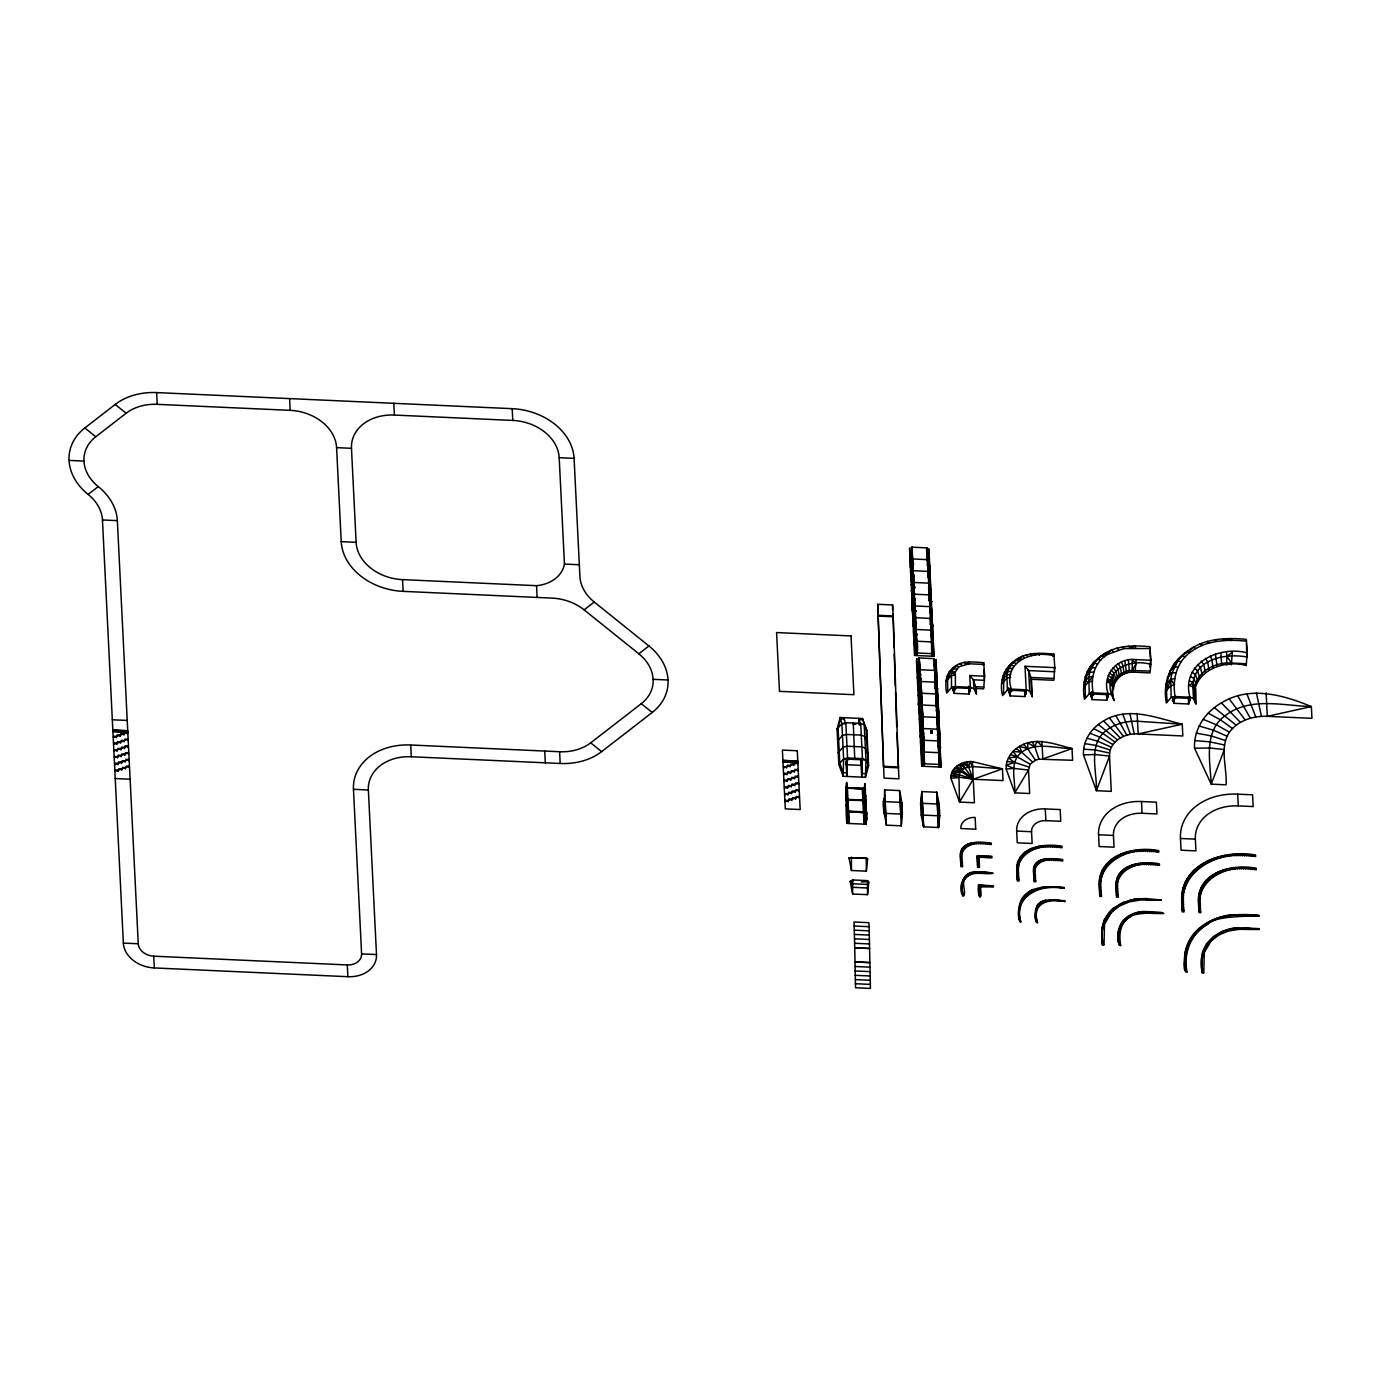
<?xml version="1.0" encoding="UTF-8"?>
<svg xmlns="http://www.w3.org/2000/svg" width="1381" height="1381" viewBox="0 0 1381 1381"><rect width="100%" height="100%" fill="white"/><g stroke="black" fill="none" stroke-linecap="round" stroke-linejoin="round"><path stroke-width="1.5" d="M852.681 879.956L852.629 893.99L867.527 894.664L868.77 882.269L867.579 880.629L852.681 879.956L850.161 881.423L852.629 893.99M867.579 880.629L867.527 894.664M930.932 636.158L931.157 634.69L932.365 634.759C928.757 601.46 931.623 630.996 931.485 635.243L931.674 656.217M931.018 732.81L932.21 733.328M932.089 732.966C930.224 727.476 932.417 736.246 932.089 732.12M931.83 731.378L930.759 730.998M976.194 688.498L983.635 688.843L984.67 676.207L983.704 662.673C973.053 662.051 959.864 659.721 952.044 669.095L957.188 665.901C945.933 669.975 944.569 682.801 946.71 693.02L951.509 687.6L955.462 686.616L970.36 687.289L973.847 688.618L976.488 694.367L976.194 688.498L973.415 679.797L969.773 675.533L984.67 676.207M1054.808 667.644L1025.03 666.298L1028.672 670.579L1031.452 679.279L1053.789 680.281L1054.808 667.644L1053.858 654.128C1039.582 652.712 1022.441 651.849 1011.824 663.501L1015.363 661.136M1111.584 694.85L1108.08 693.521C1101.434 675.119 1117.505 657.114 1136.131 659.6L1135.096 672.236C1119.594 670.165 1108.46 686.133 1114.225 700.599C1099.293 673.168 1126.861 657.408 1150.925 664.382L1150.062 646.757C1132.092 644.892 1111.239 645.307 1097.688 659.117L1106.112 652.643L1108.719 653.921L1124.048 648.535L1150.442 648.518M1146.351 899.963L1161.266 900.032L1140.533 899.998L1129.399 901.862L1119.525 906.005L1111.601 912.15L1104.507 924.131L1104.006 944.949L1102.142 944.863L1101.727 928.343L1104.403 919.211L1113.915 907.749L1123.547 902.449L1118.679 904.866M1147.076 913.186C1190.284 914.843 1136.667 909.837 1130.245 916.967C1119.594 922.249 1118.8 935.42 1120.768 945.709C1115.33 942.187 1117.816 925.149 1123.771 919.832C1133.611 909.665 1149.165 911.408 1161.887 912.513L1161.922 913.255M1195.566 703.119C1187.695 673.686 1222.116 658.444 1246.197 665.538L1247.216 652.902L1246.266 639.386C1224.602 637.124 1200.003 638.678 1183.5 654.68L1189.87 650.399M1243.729 916.086C1292.046 916.691 1211.569 913.186 1207.943 924.165C1190.595 933.107 1183.293 953.615 1187.073 972.155C1181.359 970.826 1186.124 959.07 1184.829 954.012C1185.934 945.502 1189.973 937.595 1195.86 931.381C1212 914.723 1236.858 912.979 1258.609 915.43L1258.643 916.173M1244.436 929.309L1259.299 929.378L1238.809 929.344L1228.123 931.139L1218.663 935.127L1211.068 940.996L1204.267 952.493L1203.818 972.915L1201.953 972.828L1202.454 952.027L1206.493 943.724L1213.226 936.75L1222.202 931.554L1232.801 928.515L1244.385 927.98L1259.299 929.378M1247.147 657.011C1226.915 653.299 1196.809 658.081 1193.046 682.594L1195.687 688.739L1196.119 704.31L1193.477 698.562L1189.99 697.232L1175.093 696.542L1171.14 697.543L1166.341 702.964C1162.474 683.198 1170.225 662.431 1187.332 651.28L1190.284 652.315C1206.2 639.904 1227.416 639.299 1246.646 641.147M843.101 776.295L843.618 758.946L841.875 723.696L840.2 717.533L862.538 718.534L866.836 730.463L868.58 765.713L865.438 777.296L843.101 776.295L838.802 764.366L837.059 729.116L840.2 717.533M838.802 764.366L843.618 758.946L847.33 759.118L846.829 776.467L846.052 760.793M868.58 765.713L865.956 759.964L862.227 759.792L861.727 777.14L860.812 758.618M865.438 777.296L865.956 759.964L864.213 724.697L862.538 718.534M1190.284 652.315C1176.284 662.259 1172.262 680.384 1175.093 696.542M884.461 795.749L884.634 789.897L899.532 790.571C902.294 802.223 902.967 813.979 901.275 825.838L886.378 825.165C885.256 815.636 880.957 804.519 884.928 795.784M966.631 761.967L973.242 779.247L959.519 802.085L950.922 778.245C950.439 767.215 962.574 760.741 972.379 761.621L1002.451 768.837L1003.038 780.593L973.242 779.247L950.991 775.949L958.897 774.62L973.242 779.247L1002.451 768.837L972.845 766.559L965.492 767.801L962.488 769.528L958.897 774.62L959.519 802.085L974.416 802.758L972.379 761.621M1031.452 679.279L1032.332 696.904L1029.691 691.139L1026.187 689.81L1011.306 689.136L1007.353 690.137L1002.537 695.558C998.722 680.781 1004.954 663.916 1019.955 658.564M1006.179 769.01C1005.644 759.585 1011.548 750.867 1019.592 746.361C1035.957 736.246 1055.205 744.445 1072.019 748.537L1072.605 760.292L1038.978 759.17L1035.457 760.189L1030.209 764.245L1028.517 770.028L1029.674 793.523L1014.776 792.849L1006.179 769.01L1013.792 768.423L1028.517 770.028L1014.776 792.849C1015.432 779.523 1008.941 761.863 1021.698 752.196C1036.423 741.511 1055.516 748.537 1072.019 748.537L1042.81 758.946L1041.947 741.321M1011.306 689.136C1002.537 661.741 1032.332 649.812 1054.221 655.906M1098.482 658.409C1085.259 667.42 1081.72 684.303 1084.448 699.252L1089.246 693.832L1093.2 692.848L1108.08 693.521M1083.481 754.924C1082.669 740.786 1091.542 727.701 1103.592 720.934C1128.156 705.777 1157.019 718.068 1182.24 724.214L1182.827 735.969L1138.151 733.932C1125.066 732.776 1108.908 741.39 1109.53 756.098L1111.273 791.365L1096.393 790.692L1083.481 754.924L1094.822 754.492L1109.53 756.098L1096.393 790.692C1097.135 771.219 1087.33 744.152 1106.682 730.152C1115.503 723.471 1126.81 720.83 1137.754 721.262L1182.24 724.214L1138.151 733.932L1137.133 713.373M1099.172 884.634C1098.689 854.908 1134.992 845.621 1158.78 850.679L1158.849 852.146C1131.022 844.412 1092.043 862.849 1101.606 896.459L1099.759 896.39L1099.172 884.634L1101.037 884.72M1102.659 944.656C1099.725 931.45 1103.626 915.465 1113.915 907.749M1103.592 944.69C1095.703 918.417 1121.32 896.183 1146.368 899.359M1115.917 885.394C1115.883 863.902 1143.33 860.346 1159.436 863.902L1159.505 865.369C1138.41 859.379 1109.668 870.738 1118.368 897.218L1116.504 897.132L1115.917 885.394L1117.781 885.48M1119.404 945.415C1112.603 927.065 1129.037 909.509 1146.938 911.719M1120.336 945.45C1113.846 927.756 1129.037 910.165 1147.076 912.582M1181.653 900.084C1180.807 863.073 1225.068 848.97 1255.571 855.063L1255.64 856.531C1221.305 848.038 1174.057 871.048 1184.087 911.926L1182.222 911.84L1181.653 900.084L1183.517 900.17M1247.216 652.902C1219.388 645.169 1180.41 663.605 1189.99 697.232M1185.709 971.861C1177.544 940.893 1206.718 914.55 1235.65 914.671M1186.642 971.913C1177.872 938.113 1212.363 911.684 1243.729 915.482M1194.565 748.226C1193.495 729.375 1205.32 711.923 1221.391 702.912C1249.512 685.459 1283.053 694.798 1311.363 706.589L1311.95 718.344L1267.275 716.325C1254.759 715.824 1241.519 719.432 1232.525 728.512C1217.679 743.513 1227.329 766.662 1226.086 784.822L1211.206 784.149L1194.565 748.226L1209.635 747.967L1224.343 749.572L1211.206 784.149C1210.222 761.483 1203.144 731.05 1225.448 715.513C1250.012 696.507 1283.312 705.76 1311.363 706.589L1267.275 716.325L1266.118 692.813M1198.397 900.844C1197.966 872.032 1233.268 863.349 1256.209 868.286L1256.296 869.754C1229.263 862.107 1191.337 879.973 1200.849 912.686L1198.984 912.599L1198.397 900.844L1200.262 900.93M1202.471 972.621C1195.29 949.196 1216.074 927.669 1238.481 927.877M1203.403 972.673C1195.635 947.314 1220.165 925.598 1244.454 928.723M932.002 731.412L932.089 730.756M1093.2 692.848C1090.11 678.157 1094.529 661.119 1108.719 653.921M992.818 873.344C984.964 875.036 971.792 869.823 965.284 878.575C960.641 882.96 967.494 894.612 962.816 895.82C956.722 885.325 965.612 869.84 977.696 871.808L992.818 873.344C976.557 868.684 956.187 875.002 963.748 895.855M993.474 886.567L980.406 886.585L993.474 886.567L978.473 885.031C977.058 897.357 982.599 903.519 980.406 886.585M1064.13 888.311C1042.275 883.477 1012.981 894.923 1020.749 921.887C1016.451 918.02 1018.47 904.003 1022.337 897.995C1031.97 885.014 1049.836 886.447 1064.095 887.569L1064.13 888.311C1041.706 882.632 1012.446 894.111 1020.749 921.887M1064.786 901.534C1048.68 898.686 1031.417 902.345 1037.494 922.646C1033.609 921.162 1034.87 909.768 1037.183 905.28C1043.777 896.908 1055.774 901.172 1064.682 900.654L1064.786 901.534C1049.215 897.08 1030.105 902.604 1037.494 922.646M1132.196 672.254L1132.247 659.617L1136.045 663.709L1132.282 670.476C1117.333 670.078 1108.667 685.925 1113.673 699.407M984.204 678.537L984.256 673.704M1054.359 669.975L1054.514 667.351M1246.767 655.233L1246.491 643.788M921.869 791.589L921.092 803.034L923.596 826.839L938.493 827.512L939.77 815.843L939.201 804.087L936.75 792.262L921.869 791.589L920.575 803.259L921.162 815.014L923.596 826.839L921.869 791.589L923.596 826.839M938.493 827.512L939.356 815.601L936.75 792.262L938.493 827.512L936.75 792.262M954.996 767.715L973.242 779.247L961.331 763.469L969.013 766.783L969.479 761.639L972.845 766.559M866.37 871.169L867.613 858.758L866.267 857.808L849.004 857.912L851.473 870.496L866.37 871.169L866.267 857.808M931.933 634.967L932.054 641.923L933.349 642.562L932.175 653.662L917.277 652.989L914.446 636.002L915.948 635.484L916.777 655.543M911.823 548.361L909.596 548.257L910.459 565.744L912.064 547.204L926.944 547.877L929.154 560.876L926.72 549.034L928.947 549.137L929.448 566.607M919.763 674.808L920.419 675.775L919.176 657.977L917.675 670.821L919.176 657.977L934.074 658.651L936.387 671.08L937.147 689.136M1150.925 664.382L1149.993 672.91L1135.096 672.236L1132.282 670.476L1150.183 671.131M1231.3 664.865L1232.335 652.229L1226.915 656.372L1226.466 664.9L1231.507 663.087L1246.387 663.76M960.278 854.891C961.055 839.803 981.045 841.771 991.265 843.101L991.334 844.568C975.245 839.941 955.203 846.087 962.712 866.733L960.848 866.647L960.278 854.891L962.143 854.977M962.816 895.82C961.124 887.879 961.366 876.348 969.531 873.189M1016.692 869.167C1016.968 846.657 1044.761 842.945 1061.989 846.294L1062.058 847.761C1039.858 842.134 1010.857 853.458 1019.143 881.009L1017.279 880.923L1016.692 869.167L1018.557 869.253M1019.817 921.852C1016.589 909.216 1021.336 893.956 1033.471 889.381M1033.437 869.926C1034.352 855.806 1053.306 858.585 1062.645 859.517L1062.714 860.984C1047.333 856.565 1028.5 861.899 1035.888 881.769L1034.024 881.682L1033.437 869.926L1035.301 870.013M1036.561 922.612C1034.006 913.98 1035.819 901.396 1045.952 900.205M951.509 687.6L951.405 672.081L955.894 665.728L958.88 666.781L969.186 663.778L984.083 664.451M958.88 666.781L955.307 671.856L955.462 686.616M930.846 730.653L932.054 730.756L930.915 731.602A2.089 1.899 17.7 0 1 932.106 731.533M1008.51 688.498L1009.908 694.419L1010.771 689.999L1009.442 689.171L1008.734 692.899M844.033 719.898L843.929 717.688L845.586 723.851L841.875 723.696L837.059 729.116M846.467 763.538L846.242 764.711L861.14 765.385L862.227 759.792M847.33 759.118L847.105 760.292L849.194 759.205L860.363 759.705L862.003 760.966M877.729 604.291L883.512 767.128L898.41 767.801L893.162 615.978L892.627 604.964L877.729 604.291L884.047 778.142L898.945 778.815L896.942 733M878.092 617.203L878.299 616.081L893.196 616.755L894.008 647.724M866.664 819.33L864.834 783.597L866.854 819.347L865.904 824.233L847.295 823.387C845.258 825.009 846.156 763.244 847.244 788.447L846.622 789.328L847.779 787.653L864.903 788.43L865.594 790.191L864.834 788.775M846.691 783.251L847.399 822.817L849.16 823.473L847.416 788.223L845.655 787.55M859.103 724.248L858.809 718.362L860.484 724.542M846.967 788.914L845.673 794.213L847.779 787.653M848.435 818.501L847.71 822.23L846.26 793.074L847.157 788.914L847.192 801.084L848.348 799.409L865.473 800.186L866.18 801.947L865.404 800.531L847.641 800.186M847.261 795.007L846.139 799.892L865.973 800.548M854.787 759.464L853.268 723.04L853.044 724.196L855.823 724.317M847.364 800.652L846.242 805.969L847.554 800.652M847.036 804.83L847.727 800.669M847.123 810.474L847.848 806.763M847.934 812.408L846.829 817.725L848.314 812.425L848.711 818.053L847.295 823.387M847.606 816.585L848.935 811.165L866.06 811.924L865.663 817.397M861.986 759.446L861.071 763.917L862.141 762.381M892.627 604.964L892.592 610.039M909.596 548.257L914.55 655.44L933.901 656.32L933.038 636.537M864.92 784.08L865.904 824.233M864.506 793.902L865.127 789.69L864.489 793.454M864.471 795.076L865.11 789.259M910.545 560.03L912.064 547.204L912.461 564.656L910.597 565.071L910.2 567.436M864.782 799.547L865.507 795.836M864.748 800.721L865.594 795.37M910.493 573.167L912.064 547.204L911.702 558.908L917.277 652.989C919.297 632.153 910.942 640.957 917.053 654.145L914.826 654.042L914.55 655.44M865.594 801.481L865.058 805.209M865.024 806.383L865.714 801.446M865.041 806.815L866.18 801.947M911.132 571.786L912.927 569.749L913.221 570.716L928.101 571.389L928.757 570.474L930.121 572.649M911.184 577.12L913.031 576.412L912.064 547.204L917.277 652.989L916.138 634.552M913.1 563.759L913.307 565.002L913.514 563.534L912.133 564.415M865.369 811.303L866.094 807.574M865.317 812.477L866.18 807.108M910.787 579.191L911.167 576.826L914.101 575.29L912.703 576.17M911.425 577.81L911.995 589.273L910.959 565.485L911.995 564.933M865.714 817.552L866.56 813.254M865.628 818.57L866.733 813.254M911.063 584.923L913.514 581.505L913.79 582.454L928.688 583.127L928.878 582.212L930.431 585.803M913.048 588.202L913.117 564.052M913.687 575.514L914.205 599.924L912.34 600.338L911.943 602.703M911.356 590.654L913.462 586.994C916.017 586.01 913.566 590.464 914.257 587.253M913.894 576.757L914.101 575.29M911.356 590.947L913.152 588.151M912.012 589.566L912.582 601.028L911.546 577.223M911.65 596.678L914.567 593.278L914.377 594.21L929.275 594.883L929.914 593.985L931.001 597.559M914.464 588.496L914.688 587.046M912.582 601.028L912.116 588.979L913.635 588.461M912.582 601.322C915.258 627.216 908.335 602.254 914.861 599.302M912.237 608.434L914.671 605.016L914.964 605.966L929.845 606.639L930.034 605.707L931.588 609.297M914.205 599.924L914.274 587.546M914.843 599.009L915.051 600.252L915.258 598.802L914.049 598.75L912.34 600.631M912.53 614.459L912.91 612.076L915.845 610.557L914.654 610.782M913.152 612.784L912.703 600.735M913.169 613.078C913.549 648.725 913.411 587.529 914.792 623.47M912.806 620.19L915.724 616.789L915.534 617.721L930.431 618.395L931.07 617.48L932.175 621.053M926.444 550.432L926.944 547.877L929.275 560.289M914.792 611.973L914.395 599.285M915.43 610.765L915.638 612.007L915.845 610.557M913.1 626.214L913.497 623.832L916.414 622.313L915.223 622.538M913.756 624.833L914.326 636.278L913.29 612.491M928.947 549.137L933.901 656.32M913.393 631.928L915.845 628.528L916.121 629.477L931.018 630.15L931.657 629.235L932.745 632.809M915.379 635.225L915.43 611.058M916 622.52L915.948 635.484M916.207 623.763L916.414 622.313M929.568 568.316L929.948 565.951L928.274 565.381L926.944 547.877L932.175 653.662L932.52 641.941L926.944 547.877L927.445 565.64L927.669 564.173L928.895 564.518L927.687 564.466M913.687 637.953L914.084 635.588L917.001 634.052L914.084 635.881M914.619 642.303L913.859 624.247L915.379 623.729M928.274 565.381L928.464 564.449M929.448 575.981L928.861 577.137L927.997 564.725L928.032 577.396L928.239 575.929L929.448 575.981L930.138 580.072M928.705 565.45L928.878 564.225M929.551 566.02L930.017 578.363M916.587 634.276L916.794 635.519L917.001 634.052M928.032 577.396L929.465 576.274M931.122 589.739L929.43 588.893L929.033 576.205M930.138 577.776L930.604 590.119M930.121 579.778L929.517 576.93M929.637 588.254L928.619 589.135L928.826 587.685L930.034 587.736L928.843 587.978M931.709 601.495L930.017 600.631L929.62 587.961M930.034 587.736L930.742 589.825M918.952 659.151L916.725 659.048L916.449 660.446L921.679 766.231L941.031 767.094L938.787 735.244M930.725 589.532L931.191 601.874M930.725 591.828L931.105 589.445L929.862 588.669M929.171 588.22L929.189 600.89L929.413 599.44L930.639 599.786L929.413 599.734M931.018 612.18L930.207 599.717M931.882 613.043L930.621 599.492M931.571 602.185L931.692 601.201M930.207 600.01L929.776 612.646L929.983 611.196L931.208 611.541L930 611.49M917.329 678.226L917.709 675.844L920.644 674.325L919.245 675.188M918.072 675.965L918.538 688.308M921.679 766.231L921.938 764.832L924.182 764.936L921.731 753.094L917.778 670.234L919.47 668.784L919.176 657.977L923.906 766.334M931.605 623.936L930.777 611.455M931.191 611.248L932.279 613.25M917.605 683.958L920.972 678.226M919.763 674.515L918.089 676.258M930.362 624.402L930.57 622.952L931.795 623.297L930.362 624.402L930.794 611.748M931.882 615.322L931.26 612.18M917.882 689.689L920.005 686.012L921.213 686.081L920.626 687.22M920.419 675.775L920.644 674.325M917.899 689.982L918.313 687.893L920.16 687.203M918.641 687.721L919.228 699.476M931.174 624.143L931.364 623.211M921.403 703.084L920.592 678.071M931.605 624.229L931.778 623.004M918.192 695.696L921.179 690.12M920.333 686.271L918.658 688.014M932.468 624.799L932.935 637.124M920.799 686.288L921.006 687.531L920.005 686.012M932.451 626.784L931.847 623.936M932.468 627.078L932.865 625.006L931.64 624.16M919.159 696.939L918.33 704.931L918.986 701.565M921.541 689.844L920.92 693.245L935.817 693.918C936.784 686.34 936.87 694.781 937.544 696.576M932.365 634.759L933.452 636.762M918.762 707.452L922.128 701.6L923.043 736.332M921.386 698.044L921.593 699.287L921.8 697.819L920.592 697.768L918.866 699.356M920.92 698.026L918.883 699.649M932.244 640.991L932.175 653.662L931.778 640.974M933.038 638.833L932.417 635.692M919.073 713.476L919.453 711.111L920.989 710.455L919.47 711.405M919.815 711.232L920.281 723.558M933.349 642.562L931.951 654.818L934.177 654.922M919.349 719.208C920.437 717.861 923.993 709.938 921.904 715.945M921.006 710.749L922.387 709.575L922.163 711.042L921.956 709.799M921.507 709.782L919.815 711.526M919.642 725.232L921.748 721.279L922.957 721.331L922.75 722.798L922.094 721.814M920.385 722.971L920.851 735.313M922.715 713.338L922.076 716.756L936.974 717.43C937.958 709.851 937.803 718.5 938.7 720.088M919.936 730.963L923.302 725.249M933.573 661.223L934.074 658.651L939.65 752.731L938.804 767.007M922.076 721.521L921.455 722.729M922.543 721.555L922.732 722.505M920.229 736.988L920.609 734.623L922.473 734.209M920.972 734.727L921.438 747.069M923.285 725.094L922.663 728.512L937.544 729.185L938.2 726.061M919.936 668.801L924.407 763.762L924.01 751.074L921.852 752.507L924.407 763.762L939.287 764.435L934.074 658.651C933.193 665.487 939.926 686.288 933.832 659.825L936.076 659.928L936.957 684.821M922.335 733.035L922.163 734.26L923.544 733.087L922.94 734.226M920.506 742.719L923.872 736.85L924.407 763.762L923.544 751.057M922.663 733.276L921.921 734.243M935.11 670.424L934.074 658.651L939.287 764.435L940.461 753.353L939.339 746.707M923.129 733.311L923.337 734.537L923.561 733.38L922.353 733.328M935.11 675.205L934.574 676.414L934.782 674.964L935.99 675.016L937.078 677.018L936.681 679.089M921.817 742.253L920.644 751.955L921.956 745.205M934.574 676.414L936.007 675.309M920.816 748.744L922.732 745.723L921.196 746.379M935.99 675.016L936.663 678.796M922.75 746.016L922.922 744.791C925.46 743.807 923.009 748.26 923.699 745.05L920.229 674.826M935.869 679.055L935.869 681.247M923.233 745.032L922.508 745.999M935.869 678.9L935.23 682.162L920.333 681.489M936.232 678.779L935.697 682.179L936.87 683.405M923.906 746.292L924.131 744.842M935.714 687.255L935.161 688.17L935.369 686.72L936.577 686.771L935.386 687.013M935.697 686.961L935.161 688.17M936.163 686.978L937.267 688.86L938.683 712.665L937.043 686.288M936.577 686.771L937.664 688.774M937.267 690.845L937.647 688.48L936.387 687.703M936.266 698.717L936.111 699.943L935.938 698.475L937.164 698.527L935.955 698.769M936.732 698.734L936.577 699.96L938.251 700.53M938.303 712.648L937.164 698.527M938.131 708.332C937.492 706.623 937.319 698.113 936.387 705.674L921.507 705M936.939 704.759L937.388 702.29M937.837 702.601L938.234 700.236L936.974 699.459M936.853 710.473L936.681 711.698L936.525 710.214L937.734 710.283L936.542 710.507M937.319 710.49L938.441 712.354L939.84 736.177L938.407 714.063M937.734 710.283L938.821 712.285M938.441 712.354L938.89 724.404M936.888 723.437L937.112 721.97L938.32 722.021L936.888 723.437L937.44 722.228M938.424 714.357L938.804 711.992L937.561 711.215M937.906 722.246L938.131 722.954M938.32 722.021L939.011 726.113M938.545 725.785C936.37 729.099 940.254 729.306 939.287 731.844M938.994 725.819L938.39 722.971M938.493 734.295L937.475 735.193L937.682 733.725L938.89 733.777L938.735 735.003M938.01 733.984L937.475 735.193M938.476 734.001L938.303 734.934M938.717 734.709L938.89 733.777M923.25 740.251L938.131 740.924C939.684 733.932 937.889 740.613 939.77 742.184L941.031 767.094M939.667 740.268L939.011 724.11L937.457 722.522M940.047 747.915L939.978 735.503L938.959 734.727M938.597 745.723L938.424 746.948L938.269 745.481L939.477 745.533L938.286 745.775M939.304 746.758L939.477 745.533M939.874 743.599L939.77 742.184M940.168 749.624L940.547 747.242L939.304 746.465M953.477 691.139L952.7 686.702M954.944 687.479L954.081 691.898L952.89 690.379L953.615 686.65L954.944 687.479L954.15 693.366L969.048 694.039L969.963 689.568L968.271 688.359L957.102 687.859L955.013 688.946M984.239 673.41L984.049 669.578M1025.841 692.83L1024.875 696.559L1009.994 695.886L1010.771 689.999M1025.686 689.879L1025.859 693.676L1026.566 689.948L1025.669 690.673M1025.738 691.467L1024.806 695.092L1025.876 693.555M1090.455 692.813L1091.819 698.13L1092.664 693.711L1091.353 692.882L1090.627 696.611M1092.751 695.178L1094.84 694.091L1105.991 694.591L1107.631 695.851L1106.768 700.271L1091.888 699.597L1092.664 693.711M1149.7 667.023L1150.718 659.98L1149.976 650.848M1173.108 701.082L1172.331 696.645M1174.575 697.405L1173.712 701.841L1172.521 700.305L1173.246 696.594L1174.575 697.405L1173.781 703.309L1188.678 703.982L1189.593 699.511L1187.902 698.303L1176.733 697.802L1174.644 698.872M1189.645 701.082L1190.37 697.37L1188.592 702.515L1189.524 698.026M852.75 881.544L850.161 881.423L852.612 883.754L851.542 888.449L852.595 887.327L867.475 888L868.079 889.191L867.51 884.427L868.77 882.269M864.661 793.471L863.643 787.774L862.296 788.896L864.04 824.146L866.025 823.646M864.834 783.597L864.282 788.396L862.901 788.689L864.644 823.939L866.129 823.076L865.852 817.414M982.737 664.779L983.704 662.673M1052.874 656.217L1053.858 654.128M949.593 671.77L946.123 681.282L950.939 675.861L954.875 674.86L951.405 672.081L946.658 676.742M846.795 789.345L847.71 787.999L864.92 788.862M847.174 800.635L848.348 799.409M847.382 801.084L848.279 799.754M848.124 806.297L846.708 811.631L866.577 812.753L848.952 811.596L847.969 812.839M848.935 811.165L848.417 812.391M847.779 812.839L847.848 800.635M970.239 689.982L969.272 692.865M970.032 691.035L968.961 692.572L970.739 687.427L970.014 691.156L969.894 688.101M1026.083 692.52L1025.099 695.403M1107.976 696.214L1106.992 699.114M1107.769 697.267L1106.699 698.803L1108.477 693.659L1107.752 697.388L1107.562 693.711M1189.87 699.925L1188.903 702.808M1009.615 665.487L1003.832 675.274L1003.538 694.419M1094.253 662.19L1088.004 671.045L1083.861 687.514L1092.785 676.5L1088.849 677.122L1084.033 682.162M1178.839 658.858C1167.342 669.975 1165.167 686.685 1167.342 701.841M1185.381 656.717L1182.101 655.958L1173.384 665.159M837.646 740.872L842.445 735.452L846.398 734.45L861.295 735.124L864.782 736.453L867.423 742.218M838.215 752.61L843.031 747.19L846.985 746.206L861.865 746.879L865.369 748.209L868.01 753.957M1165.754 691.208L1170.57 685.787L1174.506 684.803L1170.743 679.297L1172.037 672.944L1177.769 661.188L1181.307 661.637M1001.95 683.612L1006.766 678.278L1010.719 677.38M1002.071 679.97L1006.887 674.946L1008.821 668.369L1012.894 662.587L1015.656 660.118L1018.626 661.154M1002.848 676.241L1007.56 671.58L1011.427 671.339M1085.103 676.932C1092.233 671.183 1093.2 660.688 1101.52 655.716L1104.472 656.752M1167.308 677.622L1172.037 672.944L1175.904 672.72M1019.316 659.186L1022.389 656.234L1024.598 657.701M1108.805 652.436L1111.239 650.106L1113.449 651.573M1004.229 672.685L1008.821 668.369L1012.549 668.49M1087.054 671.943L1091.629 667.644L1095.357 667.765M1169.811 671.183L1174.402 666.885L1178.131 667.006M1016.088 660.481L1018.833 657.995L1021.457 659.255M1190.595 649.743L1193.339 647.257L1195.946 648.535M1006.214 669.319L1010.599 665.366L1014.137 665.815M1089.816 667.247L1094.218 663.277L1097.74 663.743M948.678 672.599L953.097 668.628L956.636 669.095M1008.751 666.246L1012.894 662.587L1016.174 663.346M1093.389 662.949L1097.532 659.289L1100.795 660.049M1177.976 659.617L1182.101 655.958M861.934 759.481L862.832 758.773M84.845 427.955L115.21 404.443A60.039 46.522 11 0 1 156.64 392.584L512.196 408.672A60.039 46.522 11 0 1 574.082 458.371L579.916 576.498A45.038 34.905 11 0 0 594.244 602.03L648.932 645.963A60.039 46.522 11 0 1 652.229 712.458L601.633 751.627A60.039 46.522 11 0 1 560.185 763.486L411.296 756.753A45.038 34.905 11 0 0 368.364 789.984L353.467 789.311L361.598 953.874A15.018 11.635 11 0 1 347.287 964.939L153.723 956.187A15.018 11.635 11 0 1 138.255 943.758L123.358 943.085L102.453 519.964A45.038 34.905 11 0 0 88.142 494.433A60.039 46.522 11 0 1 84.845 427.955L95.79 436.741A45.038 34.905 11 0 0 98.258 486.595A60.039 46.522 11 0 1 117.35 520.637L138.255 943.758M95.79 436.741L126.154 413.23A45.038 34.905 11 0 1 157.227 404.34L290.183 410.347A45.038 34.905 11 0 1 336.584 447.634L351.482 448.307A45.038 34.905 11 0 1 394.414 415.06L512.783 420.428A45.038 34.905 11 0 1 559.201 457.698L574.082 458.371M88.142 494.433L98.258 486.595M336.584 447.634L341.228 541.663A60.039 46.522 11 0 0 403.114 591.361L552.02 598.111A45.038 34.905 11 0 1 584.111 609.867L594.244 602.03M652.229 712.458L641.285 703.671A45.038 34.905 11 0 0 638.816 653.8L648.932 645.963M353.467 789.311A60.039 46.522 11 0 1 410.709 744.998L559.616 751.73A45.038 34.905 11 0 0 590.688 742.84L641.285 703.671M910.614 565.364L912.461 564.95M912.927 612.37L914.774 611.679L914.205 600.217M913.514 624.126L914.895 623.418M917.726 676.138L919.573 675.447M920.281 699.218L918.762 700.34L919.694 711.802M920.057 723.161L921.904 722.453M920.626 734.916L922.007 734.191M920.989 735.02L922.025 734.485M1010.84 691.467L1012.929 690.379L1024.098 690.897L1025.738 692.14M921.559 746.776L923.716 745.343L924.01 751.074M1103.367 655.129L1106.992 653.334M920.575 803.259L939.201 804.087M921.162 815.014L939.77 815.843M1123.254 902.345L1134.492 899.324L1128.847 900.585M862.883 800.635L864.972 799.564M863.47 812.391L865.542 811.32M1135.545 647.844L1135.165 646.084L1129.727 647.896L1128.881 646.118M850.627 857.998L864.541 858.309M858.205 858.015L849.004 857.912M1131.35 647.154L1135.165 646.084M841.875 723.696L845.811 722.695L860.708 723.368L864.213 724.697L866.836 730.463M1092.613 681.092L1088.66 682.093L1085.034 681.109L1085.449 698.13M843.618 758.946L847.554 757.962L862.452 758.635L865.956 759.964M1010.823 674.325L1006.887 674.946L1007.353 690.137M1174.679 678.675L1170.743 679.297L1165.944 684.32L1166.755 690.086L1170.743 679.297L1171.14 697.543M1134.302 899.186L1146.299 898.617L1161.266 900.032M950.922 778.245L958.535 777.641M931.001 733.156L930.967 732.189M1093.7 672.046L1089.833 672.271L1088.849 677.122L1089.246 693.832M951.405 672.081L955.307 671.856M1064.095 887.569L1041.17 887.362M1146.299 898.617L1140.343 898.651M950.939 675.861L947.642 675.775L947.711 691.898M952.286 771.565L960.244 771.858L956.843 766.075L973.242 779.247M69.05 460.408L83.948 461.081M102.453 519.964L117.35 520.637M927.704 558.701L928.464 559.668M912.634 558.96L927.531 559.633M912.323 563.776L913.514 563.534M910.839 566.055L911.408 577.517M341.228 541.663L356.125 542.336A45.038 34.905 11 0 0 402.544 579.623L536.553 585.682A36.13 28 11 0 0 564.449 564.069L579.347 564.743M929.05 576.498L928.619 589.135M928.878 577.431L930.155 578.069M913.48 587.288L914.688 587.339M914.067 599.043L915.258 598.802M930.034 600.942L931.312 601.581M930.621 612.681L932.158 613.924L932.348 625.369M878.281 615.305L893.162 615.978M931.191 624.436L932.468 625.092M931.157 634.984L932.365 635.053M931.778 636.192L933.055 636.831M914.326 636.572L914.826 654.042M916.708 641.233L931.588 641.906M1136.131 659.6L1151.012 660.273M1054.721 671.753L1028.672 670.579L1029.691 691.139M934.833 669.474L935.403 676.448L936.698 677.104L937.734 700.892M919.763 669.733L934.644 670.406M1053.979 678.503L1030.865 677.467L1031.78 695.696M935.127 675.499L939.356 747M917.951 676.552L916.725 659.048M936.56 677.398L936.076 659.928M984.584 680.315L973.415 679.797L973.847 688.618M920.764 678.658L923.768 737.73M920.868 678.969L923.596 738.593M983.842 687.065L975.607 686.685L975.935 693.176M936.318 691.087L936.456 693.003M653.127 679.331L668.024 680.004M921.817 698.113L920.592 697.768M921.403 698.337L920.178 698.993M922.145 701.893L921.748 703.93M922.387 709.869L921.179 709.523M922.974 721.624L921.748 721.279M844.274 718.983L840.546 718.81L838.06 727.977L839.803 763.244L843.204 772.687L846.933 772.842L846.398 762.07L846.173 763.244L845.586 762.485M862.883 719.829L859.172 719.656L859.431 725.232M937.699 734.019L938.907 734.071M938.7 740.164L939.132 737.54M924.131 745.136L922.922 744.791M938.614 746.016L939.287 764.435C937.233 742.529 942.688 753.577 939.063 765.609L941.307 765.695M938.873 746.689L940.565 747.535M921.455 747.363L921.938 764.832M923.82 752.006L938.717 752.68M112.327 719.777L127.225 720.45M112.828 730.048L127.725 730.722M782.889 760.379L797.786 761.052M112.879 730.791L127.76 731.464M782.923 761.104L797.821 761.777M112.914 731.516L127.794 732.189M782.958 761.846L797.855 762.519M883.477 766.351L898.375 767.025M1180.462 838.474A60.039 46.522 11 0 1 1237.704 794.144L1252.584 794.817L1253.171 806.573L1238.274 805.9A45.038 34.905 11 0 0 1195.342 839.147L1180.462 838.474L1181.048 850.213L1195.929 850.886L1195.342 839.147M846.501 783.234L848.642 823.214L845.776 786.963L846.26 793.074M847.14 787.981L865.386 788.793M845.552 788.137L864.161 788.965M1098.568 834.763A45.038 34.905 11 0 1 1141.5 801.515L1156.38 802.188L1156.967 813.944L1142.07 813.271A30.019 23.27 11 0 0 1113.449 835.436L1098.568 834.763L1099.138 846.518L1114.035 847.192L1113.449 835.436M883.909 798.667L885.066 798.719M899.963 799.392L901.12 799.444M883.633 800.117L885.152 800.186M900.032 800.859L901.551 800.928M846.363 798.719L847.986 799.962M883.357 801.567L901.966 802.413M1016.675 831.051A30.019 23.27 11 0 1 1045.279 808.903L1060.176 809.577L1060.763 821.315L1045.866 820.642A15.018 11.635 11 0 0 1031.555 831.725L1016.675 831.051L1017.245 842.807L1032.142 843.48L1031.555 831.725M883.426 803.034L885.29 803.121M900.188 803.794L902.035 803.88M883.495 804.502L885.359 804.588M900.257 805.261L902.121 805.347M883.581 805.969L885.428 806.055M900.326 806.728L902.19 806.815M864.903 805.641L865.835 816.965M883.65 807.453L885.514 807.522M900.395 808.196L902.259 808.282M883.719 808.921L885.584 809.007M900.464 809.68L902.328 809.749M883.788 810.388L885.653 810.474M900.55 811.148L902.397 811.234M883.857 811.855L885.722 811.942M900.619 812.615L902.483 812.701M846.933 810.474L848.573 811.717M848.314 811.476L866.543 812.304M115.227 778.539L130.125 779.212M883.944 813.323L902.553 814.169M884.358 814.807L885.877 814.876M900.757 815.55L902.276 815.619M884.772 816.292L885.946 816.344M900.826 817.017L902 817.069M960.347 856.358L962.212 856.444M977.092 857.118L991.99 857.791L991.921 856.324L977.023 855.65L977.61 867.406L979.474 867.492L978.887 855.737M960.416 857.825L962.281 857.912M977.178 858.585L979.025 858.671M960.486 859.293L962.35 859.379M977.247 860.052L979.112 860.139M960.572 860.76L962.419 860.846M977.316 861.52L979.181 861.606M960.641 862.227L962.505 862.314M977.385 862.987L979.25 863.073M865.973 858.689L867.613 858.758M960.71 863.712L962.574 863.781M977.455 864.454L979.319 864.541M960.779 865.179L962.643 865.266M977.541 865.939L979.388 866.008M1016.761 870.634L1018.626 870.721M1033.523 871.394L1035.387 871.48M1016.848 872.101L1018.695 872.188M1033.592 872.861L1035.457 872.947M1016.917 873.569L1018.781 873.655M1033.661 874.328L1035.526 874.415M1016.986 875.053L1018.85 875.122M1033.73 875.813L1035.595 875.882M1017.055 876.521L1018.919 876.607M1033.817 877.28L1035.664 877.349M1017.124 877.988L1018.988 878.074M1033.886 878.748L1035.75 878.834M1017.21 879.455L1019.057 879.542M1033.955 880.215L1035.819 880.301M1099.241 886.101L1101.106 886.188M1115.986 886.861L1117.85 886.947M1099.311 887.569L1101.175 887.655M1116.072 888.328L1117.937 888.415M1099.397 889.036L1101.244 889.122M1116.141 889.796L1118.006 889.882M1099.466 890.503L1101.33 890.59M1116.211 891.263L1118.075 891.349M978.473 885.031L993.44 885.842M1099.535 891.971L1101.399 892.057M1116.28 892.73L1118.144 892.817M866.664 881.734L861.381 881.924M1099.604 893.438L1101.468 893.524M1116.366 894.197L1118.213 894.284M852.612 883.754L867.51 884.427M1099.673 894.905L1101.537 894.992M1116.435 895.665L1118.299 895.751M1181.722 901.551L1183.586 901.638M1198.466 902.311L1200.331 902.397M1181.791 903.019L1183.655 903.105M1198.535 903.778L1200.4 903.865M1181.86 904.503L1183.724 904.572M1198.622 905.245L1200.486 905.332M1181.946 905.971L1183.793 906.057M1198.691 906.73L1200.555 906.799M1049.888 900.119L1064.734 900.792M1182.015 907.438L1183.88 907.524M1198.76 908.197L1200.624 908.284M1182.084 908.905L1183.949 908.991M1198.829 909.665L1200.693 909.751M1182.153 910.372L1184.018 910.459M1198.915 911.132L1200.762 911.218M854.2 926.03L869.098 926.703L870.444 988.416L855.547 987.743L854.735 947.815L869.616 948.505L854.735 947.832L854.028 921.99L868.908 922.663L869.098 926.703M854.356 930.173L869.253 930.846M854.494 934.436L869.374 935.11M854.597 938.804L869.495 939.477M854.684 943.275L869.564 943.948M854.891 966.476L869.788 967.149M854.977 970.947L869.857 971.62M855.081 975.314L869.961 975.987M361.598 953.874L376.495 954.547L368.364 789.984M855.202 979.578L870.099 980.251M855.357 983.721L870.254 984.394M123.358 943.085A30.019 23.27 11 0 0 154.309 967.943L347.874 976.695A30.019 23.27 11 0 0 376.495 954.547M1083.671 749.192L1094.978 749.918L1109.633 753.042M1194.824 740.579L1209.842 741.856L1224.498 744.98M1016.882 867.561L1018.729 867.751M1099.276 881.406L1101.14 881.596M1115.969 883.857L1117.833 884.047M1099.224 883.08L1101.089 883.253M1181.808 895.337L1183.672 895.527M1198.501 897.823L1200.365 897.995M1181.756 896.942L1183.603 897.115M1198.449 899.29L1200.313 899.463M1181.704 898.53L1183.552 898.72M1007.06 761.466L1014.517 762.381L1028.862 767.007M958.897 774.62L951.457 773.705L960.244 771.858L953.477 769.562M960.468 853.199L962.315 853.458M1017.072 865.956L1018.919 866.232M1033.627 868.425L1035.457 868.684M1099.328 879.852L1101.192 880.129M1116.021 882.338L1117.885 882.597M1181.86 893.783L1183.707 894.059M1198.553 896.269L1200.417 896.545M1084.81 743.599L1095.893 745.429L1110.255 750.056M1196.36 733.121L1211.068 735.883L1225.43 740.509M1099.984 876.711L1101.814 877.073M1116.331 880.836L1118.161 881.216M1099.639 878.333L1101.486 878.696M1017.262 864.351L1019.092 864.73M1223.998 640.508L1223.134 638.73L1231.748 640.473L1231.386 638.712M1182.792 889.209L1184.639 889.588M1182.188 892.195L1184.018 892.575M1183.12 887.638L1184.933 888.104M1199.468 891.781L1201.28 892.247M1199.174 893.214L1200.987 893.68M1182.516 890.624L1184.328 891.073M1198.881 894.646L1200.693 895.112M1100.294 875.191L1102.107 875.658M1116.642 879.352L1118.455 879.818M1017.452 862.762L1019.264 863.211M1033.799 866.905L1035.612 867.372M960.675 851.49L962.488 851.956M1086.899 738.248L1097.55 741.148L1111.36 747.207M1223.134 638.73L1228.589 640.283M1199.122 725.992L1213.295 730.169L1227.088 736.228M1184.812 883.27L1186.607 883.805M1200.572 888.967L1202.35 889.519M1184.259 884.686L1186.037 885.238M1200.037 890.331L1201.815 890.883M1183.707 886.119L1185.485 886.671M1101.451 872.188L1103.229 872.74M1117.194 877.919L1118.973 878.471M1100.847 873.741L1102.625 874.294M1018.177 861.278L1019.938 861.83M1010.426 754.544L1017.21 756.84L1030.209 764.245M1185.399 881.751L1187.159 882.39M1201.125 887.5L1202.886 888.138M1102.021 870.738L1103.764 871.376M1117.747 876.486L1119.49 877.142M1018.885 859.811L1020.611 860.449M1034.473 865.524L1036.216 866.163M961.435 849.936L963.161 850.575M1107.51 681.765L1113.172 685.287L1113.638 688.86L1107.597 678.71L1111.084 680.419L1113.725 686.564M1089.868 733.225L1099.932 737.143L1112.948 744.532M1203.093 719.294L1216.454 724.818L1229.47 732.206M1187.833 877.643L1189.542 878.368M1187.039 878.989L1188.748 879.714M1186.244 880.318L1187.953 881.043M1103.695 867.907L1105.387 868.632M1118.541 875.157L1120.233 875.882M1102.832 869.374L1104.524 870.099M1019.592 858.343L1021.284 859.068M1013.792 768.423L1006.3 765.195L1014.517 762.381L1008.458 757.893L1017.21 756.84L1012.981 751.471L1021.698 752.196L1032.453 761.915M1202.713 884.824L1204.405 885.584M1201.953 886.119L1203.645 886.861M965.492 767.801L958.966 764.642L962.488 769.528M1188.678 876.227L1190.318 877.021M1203.507 883.495L1205.164 884.289M1104.489 866.543L1106.146 867.354M1119.335 873.81L1120.975 874.622M1022.561 854.546L1024.219 855.357M1021.439 855.702L1023.079 856.513M1020.317 856.876L1021.957 857.687M1035.146 864.143L1036.803 864.955M963.317 847.209L964.956 848.02M962.194 848.383L963.834 849.194M1189.559 680.885L1193.046 682.594L1194.979 691.363C1194.22 672.599 1214.814 661.62 1231.507 663.087L1226.915 656.372L1226.518 652.264M1093.683 728.616L1102.987 733.449L1114.985 742.063M1208.185 713.148L1220.528 719.898L1232.525 728.512M1191.803 872.447L1193.391 873.344M1190.785 873.69L1192.373 874.57M1204.543 882.235L1206.131 883.115M1189.766 874.915L1191.354 875.796M1106.647 863.954L1108.235 864.834M1120.354 872.585L1121.942 873.465M1105.542 865.3L1107.113 866.18M1190.474 676.414L1193.892 678.503L1196.447 685.011M1108.201 675.723L1111.619 677.812L1114.174 684.32M1016.053 748.726L1021.698 752.196L1019.592 746.361L1027.688 748.726L1035.457 760.189M1192.873 871.152L1194.41 872.101M1206.562 879.801L1208.082 880.767M1205.596 880.974L1207.115 881.941M1107.683 862.711L1109.202 863.66M1121.372 871.359L1122.891 872.309M1023.822 853.234L1025.341 854.183M1036.268 862.97L1037.787 863.936M1200.037 643.943L1202.264 645.41M959.622 663.571L961.867 665.055M1098.292 724.49L1117.436 739.871M1214.331 707.659L1236.202 725.232M1196.637 867.786L1198.087 868.822M1208.996 877.625L1210.447 878.661M1195.411 868.891L1196.861 869.909M1207.823 878.679L1209.255 879.714M1194.185 869.978L1195.635 871.014M1110.272 860.398L1111.705 861.416M1122.598 870.254L1124.048 871.29M1108.926 861.589L1110.376 862.624M1192.131 672.133L1195.411 674.584L1197.828 681.454M1109.306 672.858L1112.585 675.309L1115.002 682.179M928.74 565.399L929.965 566.245M938.769 734.951L939.995 735.797M1197.948 866.612L1199.312 867.717M1210.257 876.503L1211.62 877.608M1111.515 859.275L1112.879 860.38M1123.823 869.167L1125.187 870.254M1025.082 851.922L1026.463 853.026M1037.39 861.813L1038.771 862.918M964.715 845.759L966.079 846.864M584.111 609.867L638.816 653.8M590.688 742.84L601.633 751.627M115.21 404.443L126.154 413.23M963.903 762.571L969.013 766.783M1103.592 720.934L1120.267 737.972M1194.513 668.111L1197.586 670.89L1199.813 678.106M1110.894 670.182L1113.984 672.961L1116.193 680.177M1026.67 851.007L1027.947 852.163M1207.339 641.388L1209.117 642.994M1221.391 702.912L1240.449 722.384M1116.797 648.155L1118.593 649.778M1026.238 654.87L1028.034 656.493M1202.281 863.712L1203.559 864.869M1213.053 874.622L1214.331 875.778M1200.866 864.661L1202.143 865.818M1211.689 875.537L1212.967 876.693M1199.45 865.611L1200.728 866.767M1114.502 857.273L1115.779 858.43M1125.239 868.217L1126.516 869.374M1112.948 858.309L1114.243 859.465M1042.413 746.258L1037.096 741.338L1034.749 746.707L1038.978 759.17M1203.783 862.711L1204.974 863.936M1214.486 873.655L1215.677 874.881M1115.934 856.306L1117.125 857.532M1126.654 867.268L1127.845 868.476M1028.275 850.092L1029.449 851.3M1038.892 860.95L1040.066 862.158M966.407 844.792L967.58 846.001M1023.528 744.411L1027.688 748.726L1027.809 742.909L1034.749 746.707L1032.367 741.873M1197.569 664.416L1200.4 667.506L1202.35 675.033M1112.948 667.731L1115.762 670.821L1117.73 678.33M1109.513 718.016L1123.409 736.418M1208.599 860.328L1209.704 861.589M1217.628 872.119L1218.715 873.379M1207.029 861.105L1208.116 862.365M1216.091 872.861L1217.196 874.138M1205.458 861.882L1206.545 863.142M1119.266 854.666L1120.354 855.927M1128.225 866.491L1129.313 867.751M1117.54 855.512L1118.627 856.79M1029.863 849.177L1030.951 850.437M1229.28 699.01L1245.179 720.036M1172.745 699.149L1174.005 702.135M1090.852 695.437L1092.112 698.441M953.114 689.205L954.375 692.192M1215.073 639.627L1216.402 641.354M1122.718 646.826L1124.048 648.535M1030.347 653.955L1031.676 655.682M965.371 664.054L964.042 662.31L969.186 663.778L968.823 662M846.898 787.964L846.518 786.997M1210.291 859.483L1211.275 860.812M1219.233 871.325L1220.217 872.637M1120.871 853.872L1121.855 855.184M1129.813 865.697L1130.797 867.026M1031.452 848.262L1032.436 849.574M1040.394 860.087L1041.378 861.399M968.081 843.826L969.082 845.137M1201.246 661.136L1203.766 664.503L1205.423 672.288M1115.399 665.521L1117.902 668.887L1119.559 676.69M1215.539 857.653L1216.419 858.999M1222.617 870.134L1223.514 871.48M1213.813 858.257L1214.71 859.603M1220.977 870.703L1221.857 872.067M1212.104 858.844L1212.984 860.208M1115.934 715.755L1126.844 735.21M1124.479 852.612L1125.36 853.959M1131.522 865.11L1132.403 866.457M1122.615 853.268L1123.495 854.615M1033.316 847.727L1034.214 849.056M1237.842 696.007L1250.323 718.241M1205.492 658.288L1207.65 661.896L1208.962 669.923M1118.23 663.64L1120.388 667.23L1121.683 675.257M1243.66 914.757L1258.609 915.43M1244.385 927.98L1259.265 928.653M1217.352 857.014L1218.128 858.395M1224.36 869.512L1225.137 870.91M1126.223 851.991L1127 853.389M1133.231 864.506L1134.008 865.887M1035.198 847.174L1035.974 848.555M1042.154 859.586L1042.931 860.95M970.066 843.256L970.843 844.62M1226.173 869.115L1226.88 870.513M1027.947 670.009L1029.104 672.271M1034.611 653.472L1035.457 655.25M1222.927 855.754L1223.583 857.169M1227.968 868.701L1228.641 870.116M1221.097 856.168L1221.771 857.584M1219.285 856.583L1219.958 857.998M1130.055 851.128L1130.711 852.543M1135.061 864.092L1135.717 865.507M1128.07 851.576L1128.743 852.992M1037.079 846.639L1037.735 848.055M1210.222 655.94L1212 659.738L1212.898 667.972M1121.389 662.069L1123.15 665.866L1124.048 674.083M1195.532 692.554L1192.891 686.806L1193.046 682.594L1189.404 685.477L1192.891 686.806L1193.477 698.562M1122.753 714.219L1130.487 734.399M1246.939 693.952L1255.778 717.015M1224.861 855.322L1225.413 856.755M1229.832 868.286L1230.385 869.719M1131.902 850.713L1132.455 852.146M1136.874 863.677L1137.426 865.127M1038.961 846.104L1039.513 847.554M1043.915 859.068L1044.468 860.518M972.051 842.686L972.604 844.119M1215.366 654.145L1217.179 666.471M1124.807 660.86L1126.62 673.186M1233.578 867.855L1234.01 869.322M1235.391 867.648L1235.822 869.115M1230.661 854.666L1231.092 856.116M1228.762 854.874L1229.194 856.324M1231.748 868.062L1232.18 869.529M1226.88 855.098L1227.312 856.548M1135.907 850.264L1136.339 851.714M1138.773 863.47L1139.204 864.92M1133.836 850.489L1134.267 851.956M1040.998 845.983L1041.429 847.433M1038.84 653.437L1039.341 655.233M1129.865 713.425L1134.267 733.967M1256.417 692.882L1261.457 716.359M1220.821 652.902L1221.736 665.435M1128.45 660.049L1129.347 672.582M1232.681 854.442L1232.991 855.909M1137.823 850.04L1138.151 851.507M1140.671 863.246L1140.982 864.713M1043.035 845.863L1043.345 847.313M1045.831 858.965L1046.142 860.415M974.209 842.548L974.52 844.015M1237.376 867.631L1237.687 869.098M865.697 801.015L865.991 801.929M866.267 812.77L866.577 813.685M865.991 812.287L866.388 813.685M1238.619 854.39L1238.809 855.875M1239.361 867.613L1239.551 869.081M1236.668 854.407L1236.875 855.875M1234.735 854.425L1234.925 855.892M1141.914 850.023L1142.104 851.49M1142.605 863.246L1142.795 864.713M1139.808 850.04L1139.998 851.507M1045.072 845.742L1045.262 847.209M1253.706 854.977L1253.775 856.444M1254.362 868.2L1254.431 869.667M1251.842 854.891L1251.911 856.358M1252.498 868.114L1252.567 869.581M1249.978 854.804L1250.047 856.272M1250.634 868.028L1250.703 869.495M1248.113 854.718L1248.2 856.185M1248.769 867.941L1248.838 869.409M1246.249 854.632L1246.335 856.099M1246.905 867.855L1246.991 869.322M1244.402 854.546L1244.471 856.03M1245.058 867.769L1245.127 869.253M1242.537 854.476L1242.607 855.944M1243.193 867.7L1243.263 869.167M1237.704 794.144L1238.274 805.9M1240.673 854.39L1240.742 855.857M1241.329 867.613L1241.398 869.081M1188.333 697.215L1188.678 703.982M1173.487 697.422L1173.781 703.309M1156.915 850.592L1156.985 852.06M1157.571 863.816L1157.641 865.283M1155.051 850.506L1155.12 851.973M1155.707 863.729L1155.776 865.197M1153.187 850.42L1153.273 851.887M1153.843 863.643L1153.912 865.11M1151.34 850.333L1151.409 851.818M1151.978 863.557L1152.065 865.041M1149.475 850.264L1149.544 851.732M1150.131 863.488L1150.2 864.955M1147.611 850.178L1147.68 851.645M1148.267 863.401L1148.336 864.869M1145.747 850.092L1145.816 851.559M1146.403 863.315L1146.472 864.782M1141.5 801.515L1142.07 813.271M1143.882 850.005L1143.969 851.473M1144.538 863.229L1144.607 864.696M1106.44 693.504L1106.768 700.271M1091.491 691.76L1091.888 699.597M1060.125 846.208L1060.211 847.692M1060.781 859.431L1060.85 860.915M1058.26 846.139L1058.347 847.606M1058.916 859.362L1059.003 860.829M1056.413 846.052L1056.482 847.52M1057.069 859.275L1057.138 860.743M1054.549 845.966L1054.618 847.433M1055.205 859.189L1055.274 860.656M1052.685 845.88L1052.754 847.347M1053.34 859.103L1053.41 860.57M1050.82 845.793L1050.889 847.261M1051.476 859.017L1051.545 860.484M1048.956 845.707L1049.042 847.174M1049.612 858.93L1049.681 860.398M1045.279 808.903L1045.866 820.642M1047.109 845.621L1047.178 847.088M1047.747 858.844L1047.834 860.311M1025.03 666.298L1026.187 689.81M1024.547 689.81L1024.875 696.559M1010.219 694.729L1008.751 687.824M1009.787 691.967L1009.994 695.886M989.4 843.014L989.469 844.481M990.056 856.237L990.125 857.705M987.536 842.928L987.605 844.395M988.192 856.151L988.261 857.618M985.671 842.842L985.758 844.309M986.327 856.065L986.414 857.532M983.824 842.755L983.893 844.223M984.463 855.978L984.549 857.446M981.96 842.686L982.029 844.154M982.616 855.892L982.685 857.377M980.096 842.6L980.165 844.067M980.752 855.823L980.821 857.29M978.231 842.514L978.3 843.981M969.773 675.533L970.36 687.289M979.975 885.963L980.493 896.614M979.008 885.186L979.578 896.58M968.651 686.202L969.048 694.039M976.367 842.427L976.453 843.895M953.857 687.479L954.15 693.366M920.247 679.573L919.176 657.977L919.297 669.716M892.782 613.958L892.972 617.877M899.532 790.571L901.275 825.838M884.634 789.897L886.378 825.165M866.284 729.254L868.028 764.522L865.542 773.688L861.83 773.515L861.934 758.825M864.696 793.902L865.248 805.227M860.708 723.368L862.452 758.635M863.643 787.774L865.197 823.49M845.811 722.695L847.554 757.962M796.854 761L796.923 762.467M795.922 760.966L795.991 762.433M794.99 760.914L795.059 762.398M794.058 760.879L794.127 762.347M793.126 760.845L793.195 762.312M792.193 760.793L792.28 762.26M791.261 760.758L791.348 762.226M790.346 760.707L790.415 762.174M789.414 760.672L789.483 762.139M788.482 760.62L788.551 762.105M787.55 760.586L787.619 762.053M786.618 760.551L786.687 762.019M785.685 760.499L785.754 761.967M784.753 760.465L784.822 761.932M783.821 760.413L783.89 761.88M559.201 457.698L564.449 564.069M559.616 751.73L560.185 763.486M536.553 585.682L537.123 597.438M544.718 751.057L545.305 762.813M512.196 408.672L512.783 420.428M393.827 403.321L394.414 415.06M402.544 579.623L403.114 591.361M410.709 744.998L411.296 756.753M351.482 448.307L356.125 542.336M347.287 964.939L347.874 976.695M289.596 398.591L290.183 410.347M156.64 392.584L157.227 404.34M153.723 956.187L154.309 967.943M126.793 730.687L126.862 732.154M125.861 730.635L125.93 732.12M124.929 730.601L124.998 732.068M123.997 730.566L124.083 732.034M123.064 730.514L123.151 731.982M122.149 730.48L122.219 731.947M121.217 730.428L121.286 731.895M120.285 730.394L120.354 731.861M119.353 730.342L119.422 731.809M118.421 730.307L118.49 731.775M117.489 730.273L117.558 731.74M116.556 730.221L116.625 731.688M115.624 730.186L115.693 731.654M114.692 730.135L114.761 731.602M113.76 730.1L113.846 731.567M894.232 654.111L895.32 686.098M895.544 692.485L896.718 726.613M851.386 857.135L851.473 870.496M851.024 635.933L776.571 632.55L779.488 691.329L853.924 694.695L851.024 635.933M797.269 750.763L782.388 750.09L785.288 808.852L800.186 809.525L797.269 750.763M127.432 732.465L124.463 732.344L124.532 733.656L127.087 732.759L127.501 733.794L127.432 732.465M797.493 762.795L794.524 762.657L794.593 763.986L797.148 763.072L797.562 764.125L797.493 762.795M123.789 733.777L120.82 733.639L120.872 734.968L123.427 734.053L123.858 735.089L123.789 733.777M793.851 764.09L790.864 763.969L790.933 765.281L793.488 764.366L793.92 765.419L793.851 764.09M120.147 735.072L117.161 734.934L117.23 736.263L119.784 735.348L120.199 736.401L120.147 735.072M790.191 765.402L787.222 765.264L787.291 766.576L787.602 765.575L790.26 766.714L790.191 765.402M116.487 736.384L113.518 736.246L113.57 737.558L113.898 736.556L116.556 737.696L116.487 736.384M786.549 766.697L783.562 766.559L783.631 767.888L786.186 766.973L786.618 768.026L786.549 766.697M127.777 739.232L124.791 739.094L124.86 740.423L127.415 739.508L127.846 740.561L127.777 739.232M797.838 769.545L794.852 769.424L794.921 770.736L797.476 769.838L797.89 770.874L797.838 769.545M124.117 740.527L121.148 740.406L121.217 741.718L123.772 740.803L124.186 741.856L124.117 740.527M794.179 770.857L791.209 770.719L791.261 772.048L793.816 771.133L794.248 772.169L794.179 770.857M120.475 741.839L117.489 741.701L117.558 743.013L120.112 742.115L120.544 743.151L120.475 741.839M790.536 772.152L787.55 772.014L787.619 773.343L787.947 772.324L790.605 773.481L790.536 772.152M116.833 743.133L113.846 742.995L113.915 744.324L116.47 743.41L116.884 744.463L116.833 743.133M786.877 773.464L783.907 773.325L783.976 774.637L786.531 773.74L786.946 774.776L786.877 773.464M128.105 745.982L125.136 745.861L125.188 747.173L127.743 746.275L128.174 747.311L128.105 745.982M798.166 776.312L795.18 776.174L795.249 777.503L797.804 776.588L798.235 777.641L798.166 776.312M124.463 747.294L121.476 747.156L121.545 748.485L124.1 747.57L124.532 748.606L124.463 747.294M794.524 777.607L791.537 777.486L791.606 778.798L794.161 777.883L794.576 778.936L794.524 777.607M120.803 748.588L117.834 748.45L117.903 749.779L120.458 748.865L120.872 749.918L120.803 748.588M790.864 778.919L787.895 778.78L787.947 780.092L788.275 779.091L790.933 780.23L790.864 778.919M117.161 749.9L114.174 749.762L114.243 751.074L114.571 750.073L117.23 751.212L117.161 749.9M787.222 780.213L784.235 780.075L784.304 781.404L786.859 780.489L787.274 781.542L787.222 780.213M128.45 752.749L125.464 752.61L125.533 753.94L128.088 753.025L128.502 754.078L128.45 752.749M798.494 783.062L795.525 782.941L795.594 784.253L798.149 783.355L798.563 784.391L798.494 783.062M124.791 754.043L121.821 753.922L121.873 755.234L124.428 754.319L124.86 755.372L124.791 754.043M794.852 784.373L791.865 784.235L791.934 785.565L792.262 784.546L794.921 785.685L794.852 784.373M121.148 755.355L118.162 755.217L118.231 756.529L118.559 755.528L121.2 756.667L121.148 755.355M791.192 785.668L788.223 785.53L788.292 786.859L790.847 785.944L791.261 786.997L791.192 785.668M117.489 756.65L114.519 756.512L114.571 757.841L117.126 756.926L117.558 757.979L117.489 756.65M787.55 786.98L784.581 786.842L784.632 788.154L784.96 787.153L787.619 788.292L787.55 786.98M128.778 759.498L125.792 759.377L125.861 760.689L128.416 759.792L128.847 760.827L128.778 759.498M798.839 789.828L795.853 789.69L795.922 791.02L798.477 790.105L798.891 791.158L798.839 789.828M125.119 760.81L122.149 760.672L122.219 762.001L124.773 761.086L125.188 762.122L125.119 760.81M795.18 791.123L792.211 791.002L792.28 792.314L794.835 791.399L795.249 792.452L795.18 791.123M121.476 762.105L118.49 761.967L118.559 763.296L121.114 762.381L121.545 763.434L121.476 762.105M791.537 792.435L788.551 792.297L788.62 793.609L791.175 792.711L791.606 793.747L791.537 792.435M117.834 763.417L114.847 763.279L114.916 764.591L117.471 763.693L117.886 764.729L117.834 763.417M787.878 793.73L784.909 793.592L784.978 794.921L785.288 793.902L787.947 795.059L787.878 793.73M129.106 766.265L126.137 766.127L126.189 767.456L128.744 766.541L129.175 767.594L129.106 766.265M799.167 796.578L796.198 796.457L796.25 797.769L796.578 796.768L799.236 797.907L799.167 796.578M125.464 767.56L122.477 767.439L122.546 768.751L122.874 767.75L125.533 768.889L125.464 767.56M795.525 797.89L792.539 797.752L792.608 799.081L795.163 798.166L795.577 799.202L795.525 797.89M121.804 768.872L118.835 768.734L118.904 770.046L121.459 769.148L121.873 770.184L121.804 768.872M791.865 799.185L788.896 799.047L788.948 800.376L789.276 799.357L791.934 800.514L791.865 799.185M118.162 770.166L115.175 770.028L115.244 771.358L117.799 770.443L118.231 771.496L118.162 770.166M788.223 800.497L785.237 800.359L785.306 801.67L787.861 800.773L788.292 801.809L788.223 800.497M975.711 829.204L960.831 828.531A15.018 11.635 11 0 1 975.141 817.448L975.711 829.204M869.719 962.592L854.839 961.918L869.719 962.592"/></g></svg>
